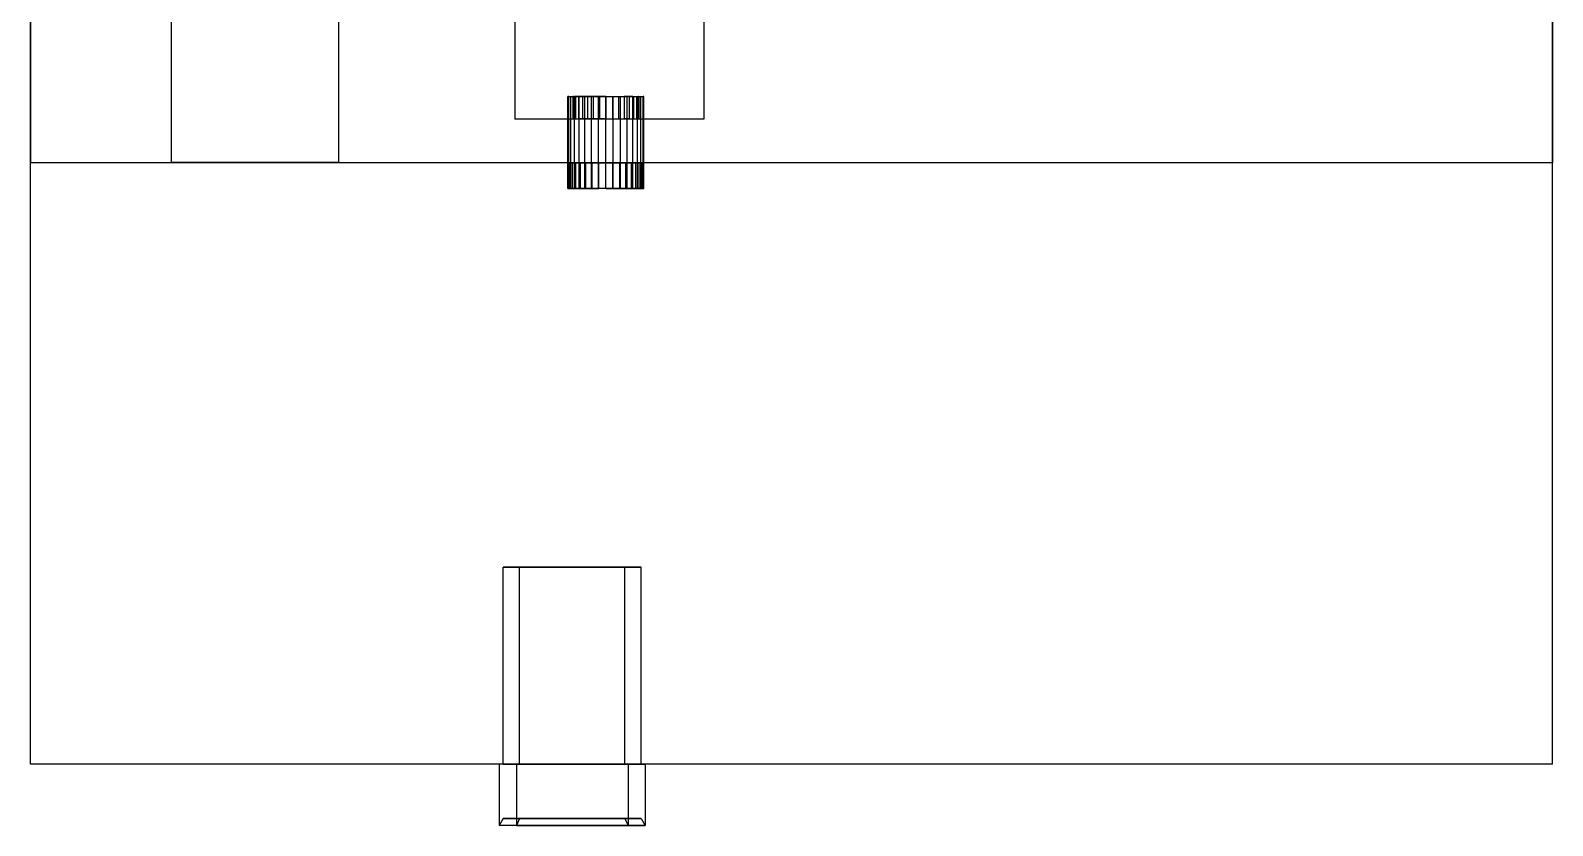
# Model space of a CAD drawing. Extents: x -13.9 to 0.5, y -16.8 to 31.2.
# Drawn here: x -8.45 to -0.45, y 20.9 to 25.08 of the extents above; entities that cross this region are included whole.
import ezdxf

# ---------------------------------------------------------------- set-up
doc = ezdxf.new("R2010")
doc.units = 0
doc.header["$MEASUREMENT"] = 0
doc.layers.get('0').update_dxf_attribs({"linetype": 'CONTINUOUS'})

msp = doc.modelspace()

# ---------------------------------------------------------------- linework, layer by layer
for p, q in [((-8.4487, 21.2263, -0.546), (-8.4487, 31.2264, -0.546)), ((-8.4487, 21.2263, 7.4721), (-8.4487, 31.2264, 7.4721)), ((-0.4487, 21.2263, -0.546), (-0.4487, 31.2264, -0.546)), ((-0.4487, 21.2263, 7.4721), (-0.4487, 31.2264, 7.4721)), ((-5.9028, 31.0981, 7.9296), (-5.9027, 24.6171, 7.9296)), ((-4.9099, 31.0981, 7.9296), (-4.9099, 24.6171, 7.9296)), ((-7.7067, 24.3911, -0.3443), (-7.7067, 28.0489, -0.3443)), ((-7.7067, 24.3911, 5.0629), (-7.7067, 28.0489, 5.0629)), ((-6.8287, 24.3911, -0.3443), (-6.8287, 28.0489, -0.3443)), ((-6.8287, 24.3911, 5.0629), (-6.8287, 28.0489, 5.0629)), ((-5.6198, 24.7369, 11.3237), (-5.6236, 24.7369, 11.2808)), ((-5.6236, 24.7369, 11.2808), (-5.6198, 24.7369, 11.2379)), ((-5.6236, 24.3878, 11.2808), (-5.6236, 24.7369, 11.2808)), ((-5.6198, 24.7369, 11.3237), (-5.6084, 24.7369, 11.365)), ((-5.6198, 24.7369, 11.2379), (-5.6084, 24.7369, 11.1966)), ((-5.6198, 24.3878, 11.3237), (-5.6198, 24.7369, 11.3237)), ((-5.6198, 24.3878, 11.2379), (-5.6198, 24.7369, 11.2379)), ((-5.6084, 24.7369, 11.365), (-5.59, 24.7369, 11.403)), ((-5.6084, 24.7369, 11.1966), (-5.59, 24.7369, 11.1585)), ((-5.6084, 24.3878, 11.365), (-5.6084, 24.7369, 11.365)), ((-5.6084, 24.3878, 11.1966), (-5.6084, 24.7369, 11.1966)), ((-5.5944, 24.7369, 11.3195), (-5.5978, 24.7369, 11.2822)), ((-5.5978, 24.7369, 11.2822), (-5.5944, 24.7369, 11.2448)), ((-5.5978, 24.7369, 11.2822), (-5.5978, 24.6184, 11.2822)), ((-5.5944, 24.7369, 11.3195), (-5.5846, 24.7369, 11.3555)), ((-5.5944, 24.7369, 11.2448), (-5.5846, 24.7369, 11.2088)), ((-5.5944, 24.7369, 11.3195), (-5.5944, 24.6184, 11.3195)), ((-5.5944, 24.7369, 11.2448), (-5.5944, 24.6184, 11.2448)), ((-5.5652, 24.7369, 11.4364), (-5.59, 24.7369, 11.403)), ((-5.59, 24.7369, 11.1585), (-5.5652, 24.7369, 11.1252)), ((-5.59, 24.3878, 11.1585), (-5.59, 24.7369, 11.1585)), ((-5.59, 24.3878, 11.403), (-5.59, 24.7369, 11.403)), ((-5.5846, 24.7369, 11.3555), (-5.5685, 24.7369, 11.3886)), ((-5.5846, 24.7369, 11.2088), (-5.5685, 24.7369, 11.1757)), ((-5.5846, 24.7369, 11.3555), (-5.5846, 24.6184, 11.3555)), ((-5.5846, 24.7369, 11.2088), (-5.5846, 24.6184, 11.2088)), ((-5.5469, 24.7369, 11.4176), (-5.5685, 24.7369, 11.3886)), ((-5.5685, 24.7369, 11.1757), (-5.5469, 24.7369, 11.1467)), ((-5.5685, 24.7369, 11.1757), (-5.5685, 24.6184, 11.1757)), ((-5.5685, 24.7369, 11.3886), (-5.5685, 24.6184, 11.3886)), ((-5.5349, 24.7369, 11.4637), (-5.5652, 24.7369, 11.4364)), ((-5.5652, 24.7369, 11.1252), (-5.5349, 24.7369, 11.0978)), ((-5.5652, 24.3878, 11.1252), (-5.5652, 24.7369, 11.1252)), ((-5.5652, 24.3878, 11.4364), (-5.5652, 24.7369, 11.4364)), ((-5.5206, 24.7369, 11.4414), (-5.5469, 24.7369, 11.4176)), ((-5.5469, 24.7369, 11.1467), (-5.5206, 24.7369, 11.1229)), ((-5.5469, 24.7369, 11.1467), (-5.5469, 24.6184, 11.1467)), ((-5.5469, 24.7369, 11.4176), (-5.5469, 24.6184, 11.4176)), ((-5.5004, 24.7369, 11.4841), (-5.5349, 24.7369, 11.4637)), ((-5.5349, 24.7369, 11.0978), (-5.5004, 24.7369, 11.0775)), ((-5.5349, 24.3878, 11.4637), (-5.5349, 24.7369, 11.4637)), ((-5.5349, 24.3878, 11.0978), (-5.5349, 24.7369, 11.0978)), ((-5.4905, 24.7369, 11.4591), (-5.5206, 24.7369, 11.4414)), ((-5.5206, 24.7369, 11.1229), (-5.4905, 24.7369, 11.1052)), ((-5.5206, 24.7369, 11.1229), (-5.5206, 24.6184, 11.1229)), ((-5.5206, 24.7369, 11.4414), (-5.5206, 24.6184, 11.4414)), ((-5.463, 24.7369, 11.4966), (-5.5004, 24.7369, 11.4841)), ((-5.5004, 24.7369, 11.0775), (-5.463, 24.7369, 11.065)), ((-5.5004, 24.3878, 11.0775), (-5.5004, 24.7369, 11.0775)), ((-5.5004, 24.3878, 11.4841), (-5.5004, 24.7369, 11.4841)), ((-5.4579, 24.7369, 11.47), (-5.4905, 24.7369, 11.4591)), ((-5.4905, 24.7369, 11.1052), (-5.4579, 24.7369, 11.0943)), ((-5.4905, 24.7369, 11.1052), (-5.4905, 24.6184, 11.1052)), ((-5.4905, 24.7369, 11.4591), (-5.4905, 24.6184, 11.4591)), ((-5.424, 24.7369, 11.5008), (-5.463, 24.7369, 11.4966)), ((-5.463, 24.7369, 11.065), (-5.424, 24.7369, 11.0607)), ((-5.463, 24.3878, 11.065), (-5.463, 24.7369, 11.065)), ((-5.463, 24.3878, 11.4966), (-5.463, 24.7369, 11.4966)), ((-5.424, 24.7369, 11.4737), (-5.4579, 24.7369, 11.47)), ((-5.4579, 24.7369, 11.0943), (-5.424, 24.7369, 11.0906)), ((-5.4579, 24.7369, 11.47), (-5.4579, 24.6184, 11.47)), ((-5.4579, 24.7369, 11.0943), (-5.4579, 24.6184, 11.0943)), ((-5.424, 24.7369, 11.5008), (-5.3851, 24.7369, 11.4966)), ((-5.424, 24.7369, 11.0607), (-5.3851, 24.7369, 11.065)), ((-5.424, 24.3878, 11.0607), (-5.424, 24.7369, 11.0607)), ((-5.424, 24.3878, 11.5008), (-5.424, 24.7369, 11.5008)), ((-5.424, 24.7369, 11.4737), (-5.3901, 24.7369, 11.47)), ((-5.424, 24.7369, 11.0906), (-5.3901, 24.7369, 11.0943)), ((-5.424, 24.7369, 11.4737), (-5.424, 24.6184, 11.4737)), ((-5.424, 24.7369, 11.0906), (-5.424, 24.6184, 11.0906)), ((-5.3901, 24.7369, 11.47), (-5.3575, 24.7369, 11.4591)), ((-5.3901, 24.7369, 11.0943), (-5.3575, 24.7369, 11.1052)), ((-5.3901, 24.7369, 11.47), (-5.3901, 24.6184, 11.47)), ((-5.3901, 24.7369, 11.0943), (-5.3901, 24.6184, 11.0943)), ((-5.3851, 24.7369, 11.4966), (-5.3477, 24.7369, 11.4841)), ((-5.3851, 24.7369, 11.065), (-5.3477, 24.7369, 11.0775)), ((-5.3851, 24.3878, 11.4966), (-5.3851, 24.7369, 11.4966)), ((-5.3851, 24.3878, 11.065), (-5.3851, 24.7369, 11.065)), ((-5.3575, 24.7369, 11.4591), (-5.3275, 24.7369, 11.4414)), ((-5.3575, 24.7369, 11.1052), (-5.3275, 24.7369, 11.1229)), ((-5.3575, 24.7369, 11.4591), (-5.3575, 24.6184, 11.4591)), ((-5.3575, 24.7369, 11.1052), (-5.3575, 24.6184, 11.1052)), ((-5.3477, 24.7369, 11.4841), (-5.3132, 24.7369, 11.4637)), ((-5.3477, 24.7369, 11.0775), (-5.3132, 24.7369, 11.0978)), ((-5.3477, 24.3878, 11.4841), (-5.3477, 24.7369, 11.4841)), ((-5.3477, 24.3878, 11.0775), (-5.3477, 24.7369, 11.0775)), ((-5.3275, 24.7369, 11.4414), (-5.3012, 24.7369, 11.4176)), ((-5.3012, 24.7369, 11.1467), (-5.3275, 24.7369, 11.1229)), ((-5.3275, 24.7369, 11.1229), (-5.3275, 24.6184, 11.1229)), ((-5.3275, 24.7369, 11.4414), (-5.3275, 24.6184, 11.4414)), ((-5.3132, 24.7369, 11.4637), (-5.2829, 24.7369, 11.4364)), ((-5.2829, 24.7369, 11.1252), (-5.3132, 24.7369, 11.0978)), ((-5.3132, 24.3878, 11.0978), (-5.3132, 24.7369, 11.0978)), ((-5.3132, 24.3878, 11.4637), (-5.3132, 24.7369, 11.4637)), ((-5.3012, 24.7369, 11.4176), (-5.2796, 24.7369, 11.3886)), ((-5.3012, 24.7369, 11.1467), (-5.2796, 24.7369, 11.1757)), ((-5.3012, 24.7369, 11.1467), (-5.3012, 24.6184, 11.1467)), ((-5.3012, 24.7369, 11.4176), (-5.3012, 24.6184, 11.4176)), ((-5.2829, 24.7369, 11.4364), (-5.2581, 24.7369, 11.403)), ((-5.2829, 24.7369, 11.1252), (-5.2581, 24.7369, 11.1585)), ((-5.2829, 24.3878, 11.4364), (-5.2829, 24.7369, 11.4364)), ((-5.2829, 24.3878, 11.1252), (-5.2829, 24.7369, 11.1252)), ((-5.2796, 24.7369, 11.3886), (-5.2635, 24.7369, 11.3555)), ((-5.2796, 24.7369, 11.1757), (-5.2635, 24.7369, 11.2088)), ((-5.2796, 24.7369, 11.1757), (-5.2796, 24.6184, 11.1757)), ((-5.2796, 24.7369, 11.3886), (-5.2796, 24.6184, 11.3886)), ((-5.2635, 24.7369, 11.3555), (-5.2536, 24.7369, 11.3195)), ((-5.2635, 24.7369, 11.2088), (-5.2536, 24.7369, 11.2448)), ((-5.2635, 24.7369, 11.2088), (-5.2635, 24.6184, 11.2088)), ((-5.2635, 24.7369, 11.3555), (-5.2635, 24.6184, 11.3555)), ((-5.2581, 24.7369, 11.403), (-5.2397, 24.7369, 11.365)), ((-5.2581, 24.7369, 11.1585), (-5.2397, 24.7369, 11.1966)), ((-5.2581, 24.3878, 11.403), (-5.2581, 24.7369, 11.403)), ((-5.2581, 24.3878, 11.1585), (-5.2581, 24.7369, 11.1585)), ((-5.2536, 24.7369, 11.3195), (-5.2503, 24.7369, 11.2822)), ((-5.2503, 24.7369, 11.2822), (-5.2536, 24.7369, 11.2448)), ((-5.2536, 24.7369, 11.2448), (-5.2536, 24.6184, 11.2448)), ((-5.2536, 24.7369, 11.3195), (-5.2536, 24.6184, 11.3195)), ((-5.2503, 24.7369, 11.2822), (-5.2503, 24.6184, 11.2822)), ((-5.2397, 24.7369, 11.365), (-5.2283, 24.7369, 11.3237)), ((-5.2397, 24.7369, 11.1966), (-5.2283, 24.7369, 11.2379)), ((-5.2397, 24.3878, 11.365), (-5.2397, 24.7369, 11.365)), ((-5.2397, 24.3878, 11.1966), (-5.2397, 24.7369, 11.1966)), ((-5.2283, 24.7369, 11.3237), (-5.2245, 24.7369, 11.2808)), ((-5.2245, 24.7369, 11.2808), (-5.2283, 24.7369, 11.2379)), ((-5.2283, 24.3878, 11.3237), (-5.2283, 24.7369, 11.3237)), ((-5.2283, 24.3878, 11.2379), (-5.2283, 24.7369, 11.2379)), ((-5.2245, 24.3878, 11.2808), (-5.2245, 24.7369, 11.2808)), ((-8.4487, 24.6171, 13.454), (-8.4487, 24.3878, 13.4291)), ((-5.9027, 24.6171, 13.454), (-5.9027, 24.6171, 7.9296)), ((-5.5944, 24.6184, 11.3195), (-5.5978, 24.6184, 11.2822)), ((-5.5978, 24.6184, 11.2822), (-5.5944, 24.6184, 11.2448)), ((-5.5944, 24.6184, 11.3195), (-5.5846, 24.6184, 11.3555)), ((-5.5944, 24.6184, 11.2448), (-5.5846, 24.6184, 11.2088)), ((-5.5846, 24.6184, 11.3555), (-5.5685, 24.6184, 11.3886)), ((-5.5846, 24.6184, 11.2088), (-5.5685, 24.6184, 11.1757)), ((-5.5469, 24.6184, 11.4176), (-5.5685, 24.6184, 11.3886)), ((-5.5685, 24.6184, 11.1757), (-5.5469, 24.6184, 11.1467)), ((-5.5206, 24.6184, 11.4414), (-5.5469, 24.6184, 11.4176)), ((-5.5469, 24.6184, 11.1467), (-5.5206, 24.6184, 11.1229)), ((-5.4905, 24.6184, 11.4591), (-5.5206, 24.6184, 11.4414)), ((-5.5206, 24.6184, 11.1229), (-5.4905, 24.6184, 11.1052)), ((-5.4579, 24.6184, 11.47), (-5.4905, 24.6184, 11.4591)), ((-5.4905, 24.6184, 11.1052), (-5.4579, 24.6184, 11.0943)), ((-5.424, 24.6184, 11.4737), (-5.4579, 24.6184, 11.47)), ((-5.4579, 24.6184, 11.0943), (-5.424, 24.6184, 11.0906)), ((-5.424, 24.6184, 11.4737), (-5.3901, 24.6184, 11.47)), ((-5.424, 24.6184, 11.0906), (-5.3901, 24.6184, 11.0943)), ((-5.3901, 24.6184, 11.47), (-5.3575, 24.6184, 11.4591)), ((-5.3901, 24.6184, 11.0943), (-5.3575, 24.6184, 11.1052)), ((-5.3575, 24.6184, 11.4591), (-5.3275, 24.6184, 11.4414)), ((-5.3575, 24.6184, 11.1052), (-5.3275, 24.6184, 11.1229)), ((-5.3275, 24.6184, 11.4414), (-5.3012, 24.6184, 11.4176)), ((-5.3012, 24.6184, 11.1467), (-5.3275, 24.6184, 11.1229)), ((-5.3012, 24.6184, 11.4176), (-5.2796, 24.6184, 11.3886)), ((-5.3012, 24.6184, 11.1467), (-5.2796, 24.6184, 11.1757)), ((-5.2796, 24.6184, 11.3886), (-5.2635, 24.6184, 11.3555)), ((-5.2796, 24.6184, 11.1757), (-5.2635, 24.6184, 11.2088)), ((-5.2635, 24.6184, 11.3555), (-5.2536, 24.6184, 11.3195)), ((-5.2635, 24.6184, 11.2088), (-5.2536, 24.6184, 11.2448)), ((-5.2536, 24.6184, 11.3195), (-5.2503, 24.6184, 11.2822)), ((-5.2503, 24.6184, 11.2822), (-5.2536, 24.6184, 11.2448)), ((-4.9099, 24.6171, 13.454), (-4.9099, 24.6171, 7.9296)), ((-0.4487, 24.6171, 13.454), (-0.4487, 24.3878, 13.4291)), ((-0.4487, 24.3878, 7.4711), (-8.4487, 24.3878, 7.4711)), ((-8.4487, 24.3878, 11.4612), (-8.4487, 24.3878, 13.4291)), ((-8.4487, 24.3878, 7.4711), (-8.4487, 24.3878, 11.4612)), ((-0.4487, 24.3878, 13.4291), (-8.4487, 24.3878, 13.4291)), ((-7.7067, 24.3911, -0.3443), (-6.8287, 24.3911, -0.3443)), ((-7.7067, 24.3911, -0.3443), (-7.7067, 24.3911, 5.0629)), ((-7.7067, 24.3911, 5.0629), (-6.8287, 24.3911, 5.0629)), ((-6.8287, 24.3911, -0.3443), (-6.8287, 24.3911, 5.0629)), ((-5.6236, 24.2527, 11.2808), (-5.6236, 24.3878, 11.2808)), ((-5.6198, 24.3878, 11.3237), (-5.6236, 24.3878, 11.2808)), ((-5.6236, 24.3878, 11.2808), (-5.6198, 24.3878, 11.2379)), ((-5.6198, 24.2527, 11.2379), (-5.6198, 24.3878, 11.2379)), ((-5.6198, 24.2527, 11.3237), (-5.6198, 24.3878, 11.3237)), ((-5.6198, 24.3878, 11.3237), (-5.6084, 24.3878, 11.365)), ((-5.6198, 24.3878, 11.2379), (-5.6084, 24.3878, 11.1966)), ((-5.6102, 24.3878, 11.3216), (-5.6139, 24.3878, 11.2808)), ((-5.6139, 24.3878, 11.2808), (-5.6102, 24.3878, 11.2399)), ((-5.6139, 24.2527, 11.2808), (-5.6139, 24.3878, 11.2808)), ((-5.6102, 24.3878, 11.3216), (-5.5994, 24.3878, 11.3609)), ((-5.6102, 24.3878, 11.2399), (-5.5994, 24.3878, 11.2007)), ((-5.6102, 24.2527, 11.3216), (-5.6102, 24.3878, 11.3216)), ((-5.6102, 24.2527, 11.2399), (-5.6102, 24.3878, 11.2399)), ((-5.6084, 24.2527, 11.1966), (-5.6084, 24.3878, 11.1966)), ((-5.6084, 24.2527, 11.365), (-5.6084, 24.3878, 11.365)), ((-5.6084, 24.3878, 11.365), (-5.59, 24.3878, 11.403)), ((-5.6084, 24.3878, 11.1966), (-5.59, 24.3878, 11.1585)), ((-5.5994, 24.3878, 11.3609), (-5.5819, 24.3878, 11.3971)), ((-5.5994, 24.3878, 11.2007), (-5.5819, 24.3878, 11.1645)), ((-5.5994, 24.2527, 11.3609), (-5.5994, 24.3878, 11.3609)), ((-5.5994, 24.2527, 11.2007), (-5.5994, 24.3878, 11.2007)), ((-5.59, 24.2527, 11.1585), (-5.59, 24.3878, 11.1585)), ((-5.59, 24.2527, 11.403), (-5.59, 24.3878, 11.403)), ((-5.5652, 24.3878, 11.4364), (-5.59, 24.3878, 11.403)), ((-5.59, 24.3878, 11.1585), (-5.5652, 24.3878, 11.1252)), ((-5.5583, 24.3878, 11.4288), (-5.5819, 24.3878, 11.3971)), ((-5.5819, 24.3878, 11.1645), (-5.5583, 24.3878, 11.1328)), ((-5.5819, 24.2527, 11.3971), (-5.5819, 24.3878, 11.3971)), ((-5.5819, 24.2527, 11.1645), (-5.5819, 24.3878, 11.1645)), ((-5.5652, 24.2527, 11.1252), (-5.5652, 24.3878, 11.1252)), ((-5.5652, 24.2527, 11.4364), (-5.5652, 24.3878, 11.4364)), ((-5.5377, 24.3878, 11.4612), (-5.5652, 24.3878, 11.4364)), ((-5.5652, 24.3878, 11.1252), (-5.5349, 24.3878, 11.0978)), ((-5.5295, 24.3878, 11.4548), (-5.5583, 24.3878, 11.4288)), ((-5.5583, 24.3878, 11.1328), (-5.5295, 24.3878, 11.1067)), ((-5.5583, 24.2527, 11.4288), (-5.5583, 24.3878, 11.4288)), ((-5.5583, 24.2527, 11.1328), (-5.5583, 24.3878, 11.1328)), ((-5.5377, 24.3878, 11.4612), (-5.5349, 24.3878, 11.4637)), ((-5.5349, 24.2527, 11.0978), (-5.5349, 24.3878, 11.0978)), ((-5.5349, 24.2527, 11.4637), (-5.5349, 24.3878, 11.4637)), ((-5.5004, 24.3878, 11.4841), (-5.5349, 24.3878, 11.4637)), ((-5.5349, 24.3878, 11.0978), (-5.5004, 24.3878, 11.0775)), ((-5.4967, 24.3878, 11.4741), (-5.5295, 24.3878, 11.4548)), ((-5.5295, 24.3878, 11.1067), (-5.4967, 24.3878, 11.0874)), ((-5.5295, 24.2527, 11.4548), (-5.5295, 24.3878, 11.4548)), ((-5.5295, 24.2527, 11.1068), (-5.5295, 24.3878, 11.1067)), ((-5.5004, 24.2527, 11.0775), (-5.5004, 24.3878, 11.0775)), ((-5.5004, 24.2527, 11.4841), (-5.5004, 24.3878, 11.4841)), ((-5.463, 24.3878, 11.4966), (-5.5004, 24.3878, 11.4841)), ((-5.5004, 24.3878, 11.0775), (-5.463, 24.3878, 11.065)), ((-5.4611, 24.3878, 11.4861), (-5.4967, 24.3878, 11.4741)), ((-5.4967, 24.3878, 11.0874), (-5.4611, 24.3878, 11.0755)), ((-5.4967, 24.2527, 11.0874), (-5.4967, 24.3878, 11.0874)), ((-5.4967, 24.2527, 11.4741), (-5.4967, 24.3878, 11.4741)), ((-5.463, 24.2527, 11.065), (-5.463, 24.3878, 11.065)), ((-5.463, 24.2527, 11.4966), (-5.463, 24.3878, 11.4966)), ((-5.424, 24.3878, 11.5008), (-5.463, 24.3878, 11.4966)), ((-5.463, 24.3878, 11.065), (-5.424, 24.3878, 11.0607)), ((-5.424, 24.3878, 11.4901), (-5.4611, 24.3878, 11.4861)), ((-5.4611, 24.3878, 11.0755), (-5.424, 24.3878, 11.0715)), ((-5.4611, 24.2527, 11.0755), (-5.4611, 24.3878, 11.0755)), ((-5.4611, 24.2527, 11.4861), (-5.4611, 24.3878, 11.4861)), ((-5.424, 24.2527, 11.0607), (-5.424, 24.3878, 11.0607)), ((-5.424, 24.2527, 11.4901), (-5.424, 24.3878, 11.4901)), ((-5.424, 24.3878, 11.5008), (-5.3851, 24.3878, 11.4966)), ((-5.424, 24.3878, 11.4901), (-5.387, 24.3878, 11.4861)), ((-5.424, 24.3878, 11.0715), (-5.387, 24.3878, 11.0755)), ((-5.424, 24.3878, 11.0607), (-5.3851, 24.3878, 11.065)), ((-5.424, 24.2527, 11.0715), (-5.424, 24.3878, 11.0715)), ((-5.424, 24.2527, 11.5008), (-5.424, 24.3878, 11.5008)), ((-5.3514, 24.3878, 11.4741), (-5.387, 24.3878, 11.4861)), ((-5.387, 24.3878, 11.0755), (-5.3514, 24.3878, 11.0874)), ((-5.387, 24.2527, 11.0755), (-5.387, 24.3878, 11.0755)), ((-5.387, 24.2527, 11.4861), (-5.387, 24.3878, 11.4861)), ((-5.3851, 24.2527, 11.065), (-5.3851, 24.3878, 11.065)), ((-5.3851, 24.2527, 11.4966), (-5.3851, 24.3878, 11.4966)), ((-5.3851, 24.3878, 11.4966), (-5.3477, 24.3878, 11.4841)), ((-5.3851, 24.3878, 11.065), (-5.3477, 24.3878, 11.0775)), ((-5.3514, 24.3878, 11.4741), (-5.3186, 24.3878, 11.4548)), ((-5.3514, 24.3878, 11.0874), (-5.3186, 24.3878, 11.1067)), ((-5.3514, 24.2527, 11.0874), (-5.3514, 24.3878, 11.0874)), ((-5.3514, 24.2527, 11.4741), (-5.3514, 24.3878, 11.4741)), ((-5.3477, 24.2527, 11.4841), (-5.3477, 24.3878, 11.4841)), ((-5.3477, 24.3878, 11.4841), (-5.3132, 24.3878, 11.4637)), ((-5.3477, 24.3878, 11.0775), (-5.3132, 24.3878, 11.0978)), ((-5.3477, 24.2527, 11.0775), (-5.3477, 24.3878, 11.0775)), ((-5.3186, 24.3878, 11.4548), (-5.2898, 24.3878, 11.4288)), ((-5.2898, 24.3878, 11.1328), (-5.3186, 24.3878, 11.1067)), ((-5.3186, 24.2527, 11.1068), (-5.3186, 24.3878, 11.1067)), ((-5.3186, 24.2527, 11.4548), (-5.3186, 24.3878, 11.4548)), ((-5.3132, 24.2527, 11.4637), (-5.3132, 24.3878, 11.4637)), ((-5.3132, 24.2527, 11.0978), (-5.3132, 24.3878, 11.0978)), ((-5.3132, 24.3878, 11.4637), (-5.3104, 24.3878, 11.4612)), ((-5.2829, 24.3878, 11.1252), (-5.3132, 24.3878, 11.0978)), ((-5.3104, 24.3878, 11.4612), (-5.2829, 24.3878, 11.4364)), ((-5.2898, 24.3878, 11.4288), (-5.2662, 24.3878, 11.3971)), ((-5.2898, 24.3878, 11.1328), (-5.2662, 24.3878, 11.1645)), ((-5.2898, 24.2527, 11.1328), (-5.2898, 24.3878, 11.1328)), ((-5.2898, 24.2527, 11.4288), (-5.2898, 24.3878, 11.4288)), ((-5.2829, 24.2527, 11.4364), (-5.2829, 24.3878, 11.4364)), ((-5.2829, 24.2527, 11.1252), (-5.2829, 24.3878, 11.1252)), ((-5.2829, 24.3878, 11.4364), (-5.2581, 24.3878, 11.403)), ((-5.2829, 24.3878, 11.1252), (-5.2581, 24.3878, 11.1585)), ((-5.2662, 24.3878, 11.3971), (-5.2486, 24.3878, 11.3609)), ((-5.2662, 24.3878, 11.1645), (-5.2486, 24.3878, 11.2007)), ((-5.2662, 24.2527, 11.1645), (-5.2662, 24.3878, 11.1645)), ((-5.2662, 24.2527, 11.3971), (-5.2662, 24.3878, 11.3971)), ((-5.2581, 24.2527, 11.403), (-5.2581, 24.3878, 11.403)), ((-5.2581, 24.2527, 11.1585), (-5.2581, 24.3878, 11.1585)), ((-5.2581, 24.3878, 11.403), (-5.2397, 24.3878, 11.365)), ((-5.2581, 24.3878, 11.1585), (-5.2397, 24.3878, 11.1966)), ((-5.2486, 24.3878, 11.3609), (-5.2378, 24.3878, 11.3216)), ((-5.2486, 24.3878, 11.2007), (-5.2378, 24.3878, 11.2399)), ((-5.2486, 24.2527, 11.3609), (-5.2486, 24.3878, 11.3609)), ((-5.2486, 24.2527, 11.2007), (-5.2486, 24.3878, 11.2007)), ((-5.2397, 24.2527, 11.365), (-5.2397, 24.3878, 11.365)), ((-5.2397, 24.2527, 11.1966), (-5.2397, 24.3878, 11.1966)), ((-5.2397, 24.3878, 11.365), (-5.2283, 24.3878, 11.3237)), ((-5.2397, 24.3878, 11.1966), (-5.2283, 24.3878, 11.2379)), ((-5.2378, 24.2527, 11.2399), (-5.2378, 24.3878, 11.2399)), ((-5.2378, 24.3878, 11.3216), (-5.2342, 24.3878, 11.2808)), ((-5.2342, 24.3878, 11.2808), (-5.2378, 24.3878, 11.2399)), ((-5.2378, 24.2527, 11.3216), (-5.2378, 24.3878, 11.3216)), ((-5.2342, 24.2527, 11.2808), (-5.2342, 24.3878, 11.2808)), ((-5.2283, 24.2527, 11.3237), (-5.2283, 24.3878, 11.3237)), ((-5.2283, 24.2527, 11.2379), (-5.2283, 24.3878, 11.2379)), ((-5.2283, 24.3878, 11.3237), (-5.2245, 24.3878, 11.2808)), ((-5.2245, 24.3878, 11.2808), (-5.2283, 24.3878, 11.2379)), ((-5.2245, 24.2527, 11.2808), (-5.2245, 24.3878, 11.2808)), ((-0.4487, 24.3878, 11.4612), (-0.4487, 24.3878, 13.4291)), ((-0.4487, 24.3878, 7.4711), (-0.4487, 24.3878, 11.4612)), ((-5.6198, 24.2527, 11.2379), (-5.6236, 24.2527, 11.2808)), ((-5.6236, 24.2527, 11.2808), (-5.6198, 24.2527, 11.3237)), ((-5.6084, 24.2527, 11.1966), (-5.6198, 24.2527, 11.2379)), ((-5.6198, 24.2527, 11.3237), (-5.6084, 24.2527, 11.365)), ((-5.6102, 24.2527, 11.2399), (-5.6139, 24.2527, 11.2808)), ((-5.6139, 24.2527, 11.2808), (-5.6102, 24.2527, 11.3216)), ((-5.5994, 24.2527, 11.2007), (-5.6102, 24.2527, 11.2399)), ((-5.6102, 24.2527, 11.3216), (-5.5994, 24.2527, 11.3609)), ((-5.59, 24.2527, 11.1585), (-5.6084, 24.2527, 11.1966)), ((-5.6084, 24.2527, 11.365), (-5.59, 24.2527, 11.403)), ((-5.5819, 24.2527, 11.1645), (-5.5994, 24.2527, 11.2007)), ((-5.5994, 24.2527, 11.3609), (-5.5819, 24.2527, 11.3971)), ((-5.5652, 24.2527, 11.1252), (-5.59, 24.2527, 11.1585)), ((-5.59, 24.2527, 11.403), (-5.5652, 24.2527, 11.4364)), ((-5.5583, 24.2527, 11.1328), (-5.5819, 24.2527, 11.1645)), ((-5.5819, 24.2527, 11.3971), (-5.5583, 24.2527, 11.4288)), ((-5.5349, 24.2527, 11.0978), (-5.5652, 24.2527, 11.1252)), ((-5.5652, 24.2527, 11.4364), (-5.5349, 24.2527, 11.4637)), ((-5.5295, 24.2527, 11.1068), (-5.5583, 24.2527, 11.1328)), ((-5.5583, 24.2527, 11.4288), (-5.5295, 24.2527, 11.4548)), ((-5.5004, 24.2527, 11.0775), (-5.5349, 24.2527, 11.0978)), ((-5.5349, 24.2527, 11.4637), (-5.5004, 24.2527, 11.4841)), ((-5.4967, 24.2527, 11.0874), (-5.5295, 24.2527, 11.1068)), ((-5.5295, 24.2527, 11.4548), (-5.4967, 24.2527, 11.4741)), ((-5.463, 24.2527, 11.065), (-5.5004, 24.2527, 11.0775)), ((-5.5004, 24.2527, 11.4841), (-5.463, 24.2527, 11.4966)), ((-5.4611, 24.2527, 11.0755), (-5.4967, 24.2527, 11.0874)), ((-5.4967, 24.2527, 11.4741), (-5.4611, 24.2527, 11.4861)), ((-5.424, 24.2527, 11.0607), (-5.463, 24.2527, 11.065)), ((-5.424, 24.2527, 11.5008), (-5.463, 24.2527, 11.4966)), ((-5.424, 24.2527, 11.0715), (-5.4611, 24.2527, 11.0755)), ((-5.424, 24.2527, 11.4901), (-5.4611, 24.2527, 11.4861)), ((-5.424, 24.2527, 11.5008), (-5.3851, 24.2527, 11.4966)), ((-5.3851, 24.2527, 11.065), (-5.424, 24.2527, 11.0607)), ((-5.424, 24.2527, 11.4901), (-5.387, 24.2527, 11.4861)), ((-5.387, 24.2527, 11.0755), (-5.424, 24.2527, 11.0715)), ((-5.387, 24.2527, 11.4861), (-5.3514, 24.2527, 11.4741)), ((-5.3514, 24.2527, 11.0874), (-5.387, 24.2527, 11.0755)), ((-5.3851, 24.2527, 11.4966), (-5.3477, 24.2527, 11.4841)), ((-5.3477, 24.2527, 11.0775), (-5.3851, 24.2527, 11.065)), ((-5.3514, 24.2527, 11.4741), (-5.3186, 24.2527, 11.4548)), ((-5.3186, 24.2527, 11.1068), (-5.3514, 24.2527, 11.0874)), ((-5.3477, 24.2527, 11.4841), (-5.3132, 24.2527, 11.4637)), ((-5.3132, 24.2527, 11.0978), (-5.3477, 24.2527, 11.0775)), ((-5.3186, 24.2527, 11.4548), (-5.2898, 24.2527, 11.4288)), ((-5.2898, 24.2527, 11.1328), (-5.3186, 24.2527, 11.1068)), ((-5.3132, 24.2527, 11.4637), (-5.2829, 24.2527, 11.4364)), ((-5.2829, 24.2527, 11.1252), (-5.3132, 24.2527, 11.0978)), ((-5.2898, 24.2527, 11.4288), (-5.2662, 24.2527, 11.3971)), ((-5.2662, 24.2527, 11.1645), (-5.2898, 24.2527, 11.1328)), ((-5.2829, 24.2527, 11.4364), (-5.2581, 24.2527, 11.403)), ((-5.2581, 24.2527, 11.1585), (-5.2829, 24.2527, 11.1252)), ((-5.2662, 24.2527, 11.3971), (-5.2486, 24.2527, 11.3609)), ((-5.2486, 24.2527, 11.2007), (-5.2662, 24.2527, 11.1645)), ((-5.2581, 24.2527, 11.403), (-5.2397, 24.2527, 11.365)), ((-5.2397, 24.2527, 11.1966), (-5.2581, 24.2527, 11.1585)), ((-5.2486, 24.2527, 11.3609), (-5.2378, 24.2527, 11.3216)), ((-5.2378, 24.2527, 11.2399), (-5.2486, 24.2527, 11.2007)), ((-5.2397, 24.2527, 11.365), (-5.2283, 24.2527, 11.3237)), ((-5.2283, 24.2527, 11.2379), (-5.2397, 24.2527, 11.1966)), ((-5.2378, 24.2527, 11.3216), (-5.2342, 24.2527, 11.2808)), ((-5.2342, 24.2527, 11.2808), (-5.2378, 24.2527, 11.2399)), ((-5.2283, 24.2527, 11.3237), (-5.2245, 24.2527, 11.2808)), ((-5.2245, 24.2527, 11.2808), (-5.2283, 24.2527, 11.2379)), ((-5.9634, 22.2611, 2.0379), (-5.8781, 22.2611, 2.0085)), ((-5.9634, 22.2611, 2.0379), (-5.9634, 22.2611, 2.2522)), ((-5.8781, 22.2611, 2.2796), (-5.9634, 22.2611, 2.2522)), ((-5.9634, 21.2263, 2.2522), (-5.9634, 22.2611, 2.2522)), ((-5.9634, 21.2263, 2.0379), (-5.9634, 22.2611, 2.0379)), ((-5.3238, 22.2611, 2.0085), (-5.8781, 22.2611, 2.0085)), ((-5.8781, 22.2611, 2.2796), (-5.3238, 22.2611, 2.2796)), ((-5.8781, 21.2263, 2.2796), (-5.8781, 22.2611, 2.2796)), ((-5.8781, 21.2263, 2.0085), (-5.8781, 22.2611, 2.0085)), ((-5.2385, 22.2611, 2.0379), (-5.3238, 22.2611, 2.0085)), ((-5.3238, 22.2611, 2.2796), (-5.2385, 22.2611, 2.2522)), ((-5.3238, 21.2263, 2.2796), (-5.3238, 22.2611, 2.2796)), ((-5.3238, 21.2263, 2.0085), (-5.3238, 22.2611, 2.0085)), ((-5.2385, 22.2611, 2.0379), (-5.2385, 22.2611, 2.2522)), ((-5.2385, 21.2263, 2.2522), (-5.2385, 22.2611, 2.2522)), ((-5.2385, 21.2263, 2.0379), (-5.2385, 22.2611, 2.0379)), ((-0.4487, 21.2263, -0.546), (-8.4487, 21.2263, -0.546)), ((-8.4487, 21.2263, 7.4721), (-8.4487, 21.2263, 2.4608)), ((-8.4487, 21.2263, -0.546), (-8.4487, 21.2263, 2.4608)), ((-0.4487, 21.2263, 7.4721), (-8.4487, 21.2263, 7.4721)), ((-5.8945, 21.2263, 1.9643), (-5.9849, 21.2263, 2.0033)), ((-5.9849, 21.2263, 2.0033), (-5.9849, 21.2263, 2.2872)), ((-5.8945, 21.2263, 2.3236), (-5.9849, 21.2263, 2.2872)), ((-5.9849, 21.2263, 2.2872), (-5.9849, 20.9033, 2.2872)), ((-5.9849, 21.2263, 2.0033), (-5.9849, 20.9033, 2.0033)), ((-5.9634, 21.2263, 2.0379), (-5.9849, 21.2263, 2.0033)), ((-5.9634, 21.2263, 2.0379), (-5.8781, 21.2263, 2.0085)), ((-5.9634, 21.2263, 2.1451), (-5.9634, 21.2263, 2.2522)), ((-5.9634, 21.2263, 2.0379), (-5.9634, 21.2263, 2.1451)), ((-5.8781, 21.2263, 2.2796), (-5.9634, 21.2263, 2.2522)), ((-5.3073, 21.2263, 1.9643), (-5.8945, 21.2263, 1.9643)), ((-5.8945, 21.2263, 2.3236), (-5.3073, 21.2263, 2.3236)), ((-5.8945, 21.2263, 2.3236), (-5.8945, 20.9033, 2.3236)), ((-5.8945, 21.2263, 1.9643), (-5.8945, 20.9033, 1.9643)), ((-5.3238, 21.2263, 2.0085), (-5.8781, 21.2263, 2.0085)), ((-5.8781, 21.2263, 2.2796), (-5.3238, 21.2263, 2.2796)), ((-5.2385, 21.2263, 2.0379), (-5.3238, 21.2263, 2.0085)), ((-5.3238, 21.2263, 2.2796), (-5.2385, 21.2263, 2.2522)), ((-5.217, 21.2263, 2.0033), (-5.3073, 21.2263, 1.9643)), ((-5.3073, 21.2263, 2.3236), (-5.217, 21.2263, 2.2872)), ((-5.3073, 21.2263, 2.3236), (-5.3073, 20.9033, 2.3236)), ((-5.3073, 21.2263, 1.9643), (-5.3073, 20.9033, 1.9643)), ((-5.2385, 21.2263, 2.2522), (-5.2385, 21.2263, 2.1451)), ((-5.2385, 21.2263, 2.0379), (-5.2385, 21.2263, 2.1451)), ((-5.2385, 21.2263, 2.0379), (-5.217, 21.2263, 2.0033)), ((-5.217, 21.2263, 2.0033), (-5.217, 21.2263, 2.2872)), ((-5.217, 21.2263, 2.2872), (-5.217, 20.9033, 2.2872)), ((-5.217, 21.2263, 2.0033), (-5.217, 20.9033, 2.0033)), ((-0.4487, 21.2263, -0.546), (-0.4487, 21.2263, 2.4608)), ((-0.4487, 21.2263, 2.4608), (-0.4487, 21.2263, 7.4721)), ((-5.9634, 20.9405, 2.2522), (-5.9849, 20.9033, 2.2872)), ((-5.9634, 20.9405, 2.0379), (-5.9849, 20.9033, 2.0033)), ((-5.8945, 20.9033, 1.9643), (-5.9849, 20.9033, 2.0033)), ((-5.9849, 20.9033, 2.0033), (-5.9849, 20.9033, 2.2872)), ((-5.8945, 20.9033, 2.3236), (-5.9849, 20.9033, 2.2872)), ((-5.9634, 20.9405, 2.0379), (-5.8781, 20.9405, 2.0085)), ((-5.9634, 20.9405, 2.0379), (-5.9634, 20.9405, 2.2522)), ((-5.8781, 20.9405, 2.2796), (-5.9634, 20.9405, 2.2522)), ((-5.8781, 20.9405, 2.0085), (-5.8945, 20.9033, 1.9643)), ((-5.8781, 20.9405, 2.2796), (-5.8945, 20.9033, 2.3236)), ((-5.3073, 20.9033, 1.9643), (-5.8945, 20.9033, 1.9643)), ((-5.8945, 20.9033, 2.3236), (-5.3073, 20.9033, 2.3236)), ((-5.3238, 20.9405, 2.0085), (-5.8781, 20.9405, 2.0085)), ((-5.8781, 20.9405, 2.2796), (-5.3238, 20.9405, 2.2796)), ((-5.2385, 20.9405, 2.0379), (-5.3238, 20.9405, 2.0085)), ((-5.3238, 20.9405, 2.2796), (-5.2385, 20.9405, 2.2522)), ((-5.3238, 20.9405, 2.2796), (-5.3073, 20.9033, 2.3236)), ((-5.3238, 20.9405, 2.0085), (-5.3073, 20.9033, 1.9643)), ((-5.217, 20.9033, 2.0033), (-5.3073, 20.9033, 1.9643)), ((-5.3073, 20.9033, 2.3236), (-5.217, 20.9033, 2.2872)), ((-5.2385, 20.9405, 2.0379), (-5.2385, 20.9405, 2.2522)), ((-5.2385, 20.9405, 2.2522), (-5.217, 20.9033, 2.2872)), ((-5.2385, 20.9405, 2.0379), (-5.217, 20.9033, 2.0033)), ((-5.217, 20.9033, 2.0033), (-5.217, 20.9033, 2.2872))]:
    msp.add_line(p, q)
at = {"linetype": 'Continuous'}
for p, q in [((-8.4487, 25.4165, 13.454), (-8.4487, 24.6171, 13.454)), ((-5.9027, 25.4165, 13.454), (-5.9027, 24.6171, 13.454)), ((-4.9099, 25.4165, 13.454), (-4.9099, 24.6171, 13.454)), ((-0.4487, 25.4166, 13.454), (-0.4487, 24.6171, 13.454)), ((-4.9099, 24.6171, 13.454), (-5.9027, 24.6171, 13.454)), ((-4.9099, 24.6171, 7.9296), (-5.9027, 24.6171, 7.9296))]:
    msp.add_line(p, q, dxfattribs=at)

doc.saveas('drawing.dxf')
